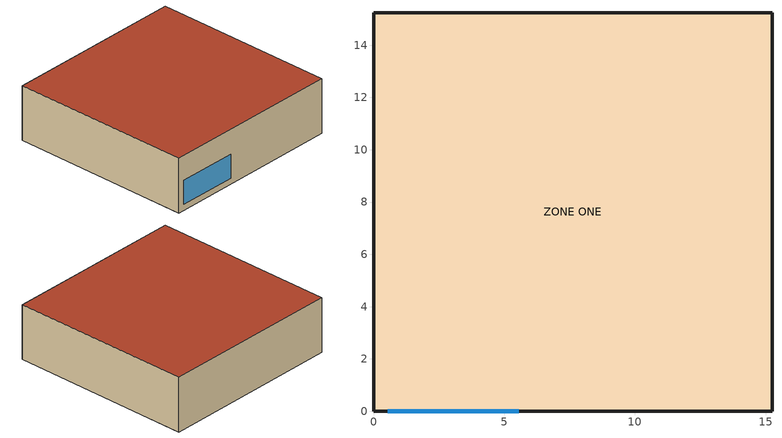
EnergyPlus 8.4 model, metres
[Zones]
ZONE ONE
 floor adiabatic (FLOOR): 15.24,0 0,0 0,15.24 15.24,15.24 z0
 wall outside (R13WALL): 0,0 15.24,0 15.24,15.24 0,15.24 0,0 z0:4.57
 window (WIN-CON-SINGLEPANE): 0.55,0 5.55,0 z0.5:2.5
 roof outside (ROOF31): 0,15.24 0,0 15.24,0 15.24,15.24 z4.57
[Building]
Simple One Zone (Wireframe DXF): North Axis {deg}=0; Terrain=Suburbs; Loads Convergence Tolerance Value=0.04; Temperature Convergence Tolerance Value {deltaC}=0.004; Solar Distribution=MinimalShadowing; Maximum Number of Warmup Days=30; Minimum Number of Warmup Days=6
[Site:Location]
Denver Centennial  Golden   N_CO_USA Design_Conditions: Latitude {deg}=39.74; Longitude {deg}=-105.18; Time Zone {hr}=-7; Elevation {m}=1829
[SizingPeriod:DesignDay] Day of Month=21; Humidity Condition Type=Wetbulb; Barometric Pressure {Pa}=81198; Rain Indicator=No; Snow Indicator=No; Daylight Saving Time Indicator=No; Solar Model Indicator=ASHRAEClearSky
Name | Month | Day Type | Maximum Dry-Bulb Temperature {C} | Daily Dry-Bulb Temperature Range {deltaC} | Wetbulb or DewPoint at Maximum Dry-Bulb {C} | Wind Speed {m/s} | Wind Direction {deg} | Sky Clearness
Denver Centennial  Golden   N Ann Htg 99% Condns DB | 12 | WinterDesignDay | -15.5 | 0 | -15.5 | 3 | 340 | 0
Denver Centennial  Golden   N Ann Clg 1% Condns DB=>MWB | 7 | SummerDesignDay | 32 | 15.2 | 15.5 | 4.9 | 0 | 1
[Material:NoMass] Roughness=Rough; Thermal Absorptance=0.9; Solar Absorptance=0.75; Visible Absorptance=0.75
Name | Thermal Resistance {m2-K/W}
R13LAYER | 2.290965
R31LAYER | 5.456
[Material]
C5 - 4 IN HW CONCRETE: Roughness=MediumRough; Thickness {m}=0.101498; Conductivity {W/m-K}=1.729577; Density {kg/m3}=2242.585; Specific Heat {J/kg-K}=836.8; Thermal Absorptance=0.9; Solar Absorptance=0.65; Visible Absorptance=0.65
[WindowMaterial:Glazing]
SINGLEPANE: Optical Data Type=SpectralAverage; Thickness {m}=0.003; Solar Transmittance at Normal Incidence=0.9; Front Side Solar Reflectance at Normal Incidence=0.031; Back Side Solar Reflectance at Normal Incidence=0.031; Visible Transmittance at Normal Incidence=0.9; Front Side Visible Reflectance at Normal Incidence=0.05; Back Side Visible Reflectance at Normal Incidence=0.05; Infrared Transmittance at Normal Incidence=0; Front Side Infrared Hemispherical Emissivity=0.84; Back Side Infrared Hemispherical Emissivity=0.84; Conductivity {W/m-K}=0.9
[WindowMaterial:Blind]
BLIND: Slat Orientation=HORIZONTAL; Slat Width {m}=0.025; Slat Separation {m}=0.01875; Slat Thickness {m}=0.001; Slat Angle {deg}=45; Slat Conductivity {W/m-K}=0.1; Slat Beam Solar Transmittance=0; Front Side Slat Beam Solar Reflectance=0.7; Back Side Slat Beam Solar Reflectance=0.7; Slat Diffuse Solar Transmittance=0; Front Side Slat Diffuse Solar Reflectance=0.7; Back Side Slat Diffuse Solar Reflectance=0.7; Slat Beam Visible Transmittance=0; Front Side Slat Beam Visible Reflectance=0.5; Back Side Slat Beam Visible Reflectance=0.5; Slat Diffuse Visible Transmittance=0; Front Side Slat Diffuse Visible Reflectance=0.5; Back Side Slat Diffuse Visible Reflectance=0.5; Slat Infrared Hemispherical Transmittance=0; Front Side Slat Infrared Hemispherical Emissivity=0.9; Back Side Slat Infrared Hemispherical Emissivity=0.9; Blind to Glass Distance {m}=0.05; Blind Top Opening Multiplier=0.5; Blind Bottom Opening Multiplier=0.5; Blind Left Side Opening Multiplier=0; Blind Right Side Opening Multiplier=0; Minimum Slat Angle {deg}=0; Maximum Slat Angle {deg}=180
[Construction]
R13WALL: R13LAYER
FLOOR: C5 - 4 IN HW CONCRETE
ROOF31: R31LAYER
WIN-CON-SINGLEPANE: SINGLEPANE
WIN-CON-SINGLEPANE WITH INTERIOR BLIND: SINGLEPANE, BLIND
[WindowProperty:ShadingControl]
INCIDENT SOLAR ON BLIND: Shading Type=InteriorBlind; Construction with Shading=WIN-CON-SINGLEPANE WITH INTERIOR BLIND; Shading Control Type=OnIfScheduleAllows; Schedule=WindowShadeSch; Shading Control Is Scheduled=YES; Glare Control Is Active=NO; Type of Slat Angle Control for Blinds=FixedSlatAngle
[Zone]
ZONE ONE: Type=1; Multiplier=1; Ceiling Height {m}=autocalculate; Volume {m3}=autocalculate
[Exterior:Lights]
ExtLights: Schedule=ExtLightSch; Design Level {W}=5250; Control Option=AstronomicalClock
[ExternalInterface]
Use the BCVTB interface=PtolemyServer
[ExternalInterface:Schedule] Type=On/Off
Name | Schedule | Initial Value
 | WindowShadeSch | 0
 | ExtLightSch | 1
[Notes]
1ZoneUncontrolled.idf
Basic file description:  Basic test for EnergyPlus.  Resistive Walls.  Regular (no ground contact) floor.
Regular roof.  No Windows.
Highlights:              Very basic test to see that EnergyPlus "works".
Simulation Location/Run: Denver Centennial  Golden CO USA WMO=724666, 2 design days, 1 run period,
Run Control executes two design days (see RUN PERIOD object)
Location:                Denver, CO
Run Period (Weather File): Full Annual Simulation, DENVER_STAPLETON_CO_USA_WMO_724690
Run Control:             No zone or system sizing, design day run control (no weather file simulation)
Building: Fictional 1 zone building with resistive walls.
The building is oriented due north.
Floor Area:        232.25 m2
Number of Stories: 1
Zone Description Details:
Internal gains description:     NA
Interzone Surfaces:             None
Internal Mass:                  None
People:                         None
Lights:                         None
Equipment:                      None
Detached Shading:               None
Daylight:                       None
Natural Ventilation:            None
Compact Schedules:              NA (Example of non-Compact Schedules)
Solar Distribution:             MinimalShadowing
Zonal Equipment:                NA
Central Air Handling Equipment: No
System Equipment Autosize:      No
Purchased Cooling:              No
Purchased Heating:              No
Purchased Chilled Water:        No
Purchased Hot Water:            No
Coils:                          None
Pumps:                          None
Boilers:                        None
Chillers:                       None
Towers:                         None
Standard Reports:               Variable Dictionary, Surfaces (dxf-wireframe), Meter File
Timestep or Hourly Variables:   Hourly and Daily
Time bins Report:               None
HTML Report:                    None
Environmental Emissions:        None
Utility Tariffs:                None
